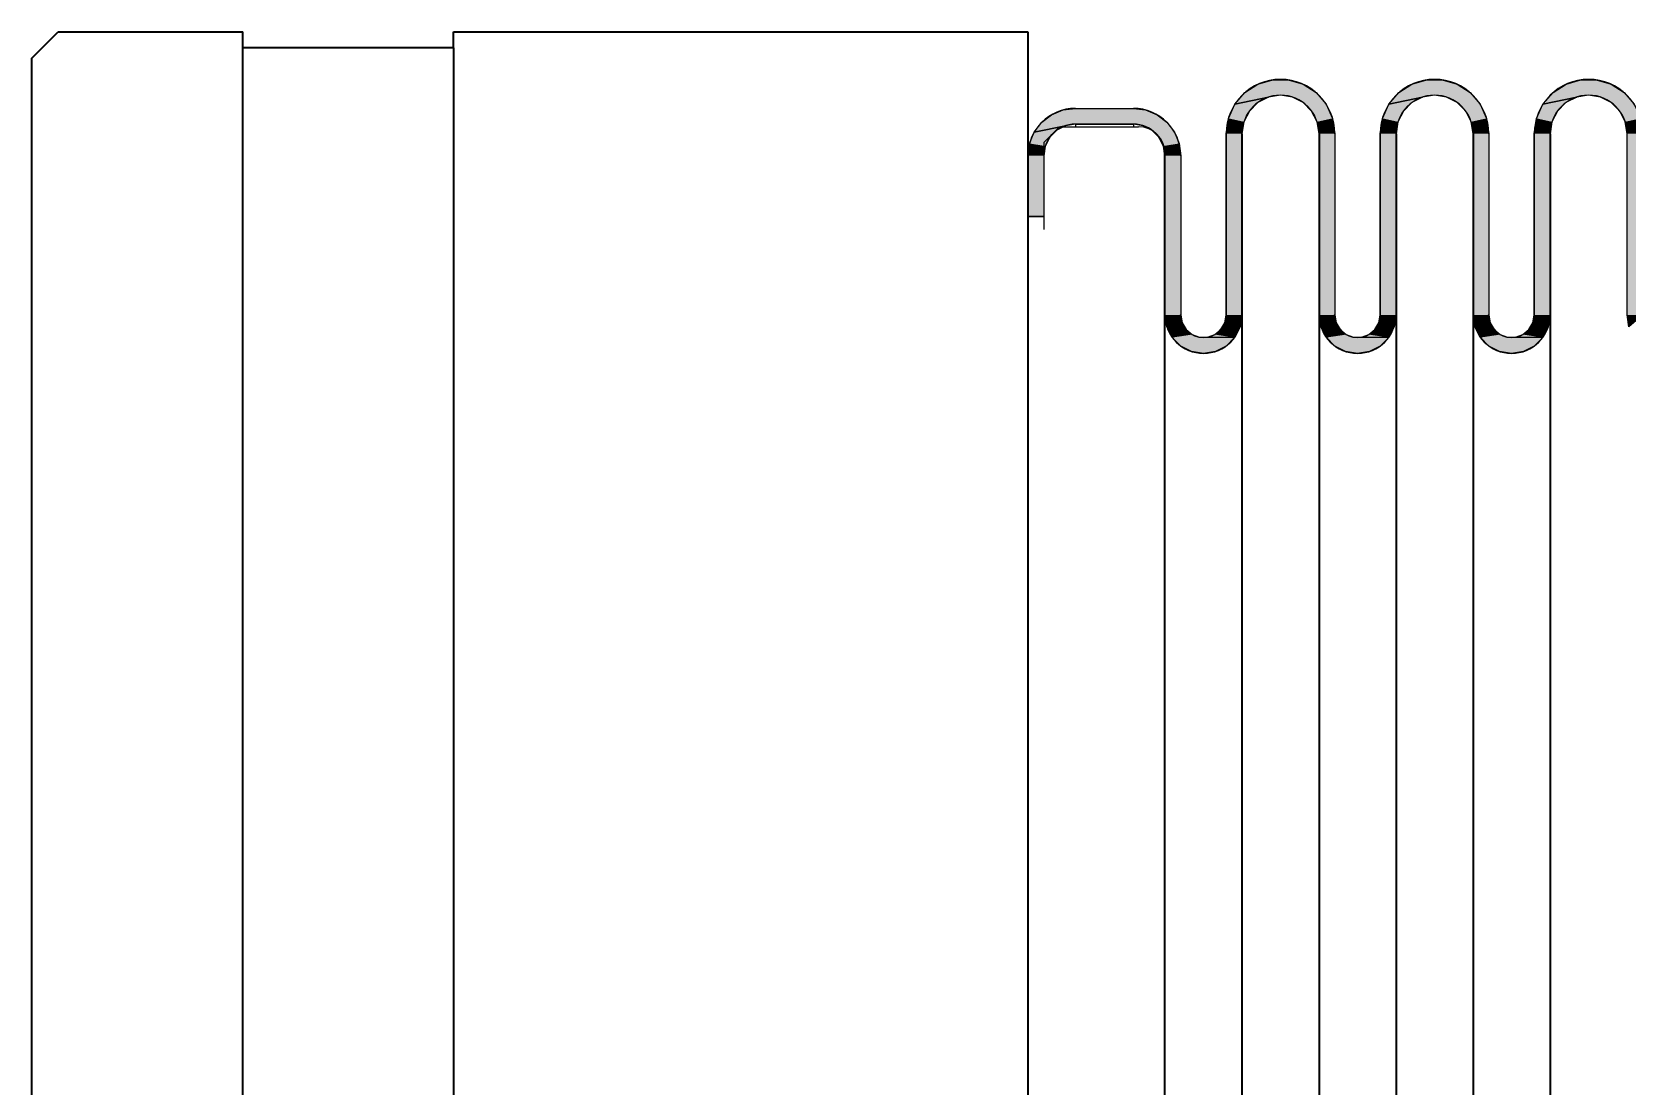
# Model space of a CAD drawing. Header units: millimetres. Extents: x -3183 to 3067, y 1033 to 2218.
# Drawn here: x 2175.6 to 2205.87, y 1246.47 to 1266.47 of the extents above; entities that cross this region are included whole.
import ezdxf

# ---------------------------------------------------------------- set-up
doc = ezdxf.new("R2010")
doc.units = ezdxf.units.MM
doc.layers.add('Kontury', color=7, linetype='Continuous', lineweight=35)

# ---------------------------------------------------------------- blocks, each defined once
blk = doc.blocks.new('*U66')
at = {"color": 2, "linetype": 'Continuous', "extrusion": (0, 0, -1)}
for points in [[(-117.36, 246.525), (-119.566, 246.208), (-116.866, 246.208)], [(-117.923, 246.69), (-119.072, 246.525), (-117.36, 246.525)], [(-119.072, 246.525), (-119.566, 246.208), (-117.36, 246.525)], [(-119.072, 246.525), (-117.923, 246.69), (-118.509, 246.69)], [(-116.866, 246.208), (-117.764, 246.04), (-116.482, 245.764)], [(-116.866, 246.208), (-118.216, 246.111), (-117.764, 246.04)], [(-119.566, 246.208), (-118.216, 246.111), (-116.866, 246.208)], [(-119.566, 246.208), (-118.668, 246.04), (-118.216, 246.111)], [(-119.566, 246.208), (-119.95, 245.764), (-118.668, 246.04)], [(-118.668, 246.04), (-119.95, 245.764), (-119.075, 245.832)], [(-119.075, 245.832), (-119.95, 245.764), (-119.398, 245.509)], [(-119.95, 245.764), (-120.194, 245.231), (-119.398, 245.509)], [(-119.398, 245.509), (-120.194, 245.231), (-119.606, 245.101)], [(-120.194, 245.231), (-120.277, 244.65), (-119.606, 245.101)], [(-119.606, 245.101), (-120.277, 244.65), (-119.677, 244.65)], [(-119.677, 244.65), (-120.277, 237.773), (-119.677, 237.773)], [(-120.277, 244.65), (-120.277, 237.773), (-119.677, 244.65)], [(-120.277, 237.773), (-119.749, 237.321), (-119.677, 237.773)]]:
    blk.add_solid(points, dxfattribs=at)
blk = doc.blocks.new('*U67')
at = {"color": 2, "linetype": 'Continuous', "extrusion": (0, 0, -1)}
for points in [[(-123.206, 246.525), (-125.412, 246.208), (-122.712, 246.208)], [(-123.769, 246.69), (-124.918, 246.525), (-123.206, 246.525)], [(-124.918, 246.525), (-125.412, 246.208), (-123.206, 246.525)], [(-124.918, 246.525), (-123.769, 246.69), (-124.355, 246.69)], [(-122.712, 246.208), (-123.61, 246.04), (-122.328, 245.764)], [(-122.712, 246.208), (-124.062, 246.111), (-123.61, 246.04)], [(-125.412, 246.208), (-124.062, 246.111), (-122.712, 246.208)], [(-125.412, 246.208), (-124.514, 246.04), (-124.062, 246.111)], [(-125.412, 246.208), (-125.796, 245.764), (-124.514, 246.04)], [(-124.514, 246.04), (-125.796, 245.764), (-124.921, 245.832)], [(-124.921, 245.832), (-125.796, 245.764), (-125.245, 245.509)], [(-125.796, 245.764), (-126.04, 245.231), (-125.245, 245.509)], [(-125.245, 245.509), (-126.04, 245.231), (-125.452, 245.101)], [(-126.04, 245.231), (-126.124, 244.65), (-125.452, 245.101)], [(-125.452, 245.101), (-126.124, 244.65), (-125.524, 244.65)], [(-125.524, 244.65), (-126.124, 237.773), (-125.524, 237.773)], [(-126.124, 244.65), (-126.124, 237.773), (-125.524, 244.65)], [(-126.124, 237.773), (-125.595, 237.321), (-125.524, 237.773)]]:
    blk.add_solid(points, dxfattribs=at)
blk = doc.blocks.new('*U68')
at = {"color": 2, "linetype": 'Continuous', "extrusion": (0, 0, -1)}
for points in [[(-129.052, 246.525), (-131.258, 246.208), (-128.558, 246.208)], [(-129.615, 246.69), (-130.765, 246.525), (-129.052, 246.525)], [(-130.765, 246.525), (-131.258, 246.208), (-129.052, 246.525)], [(-130.765, 246.525), (-129.615, 246.69), (-130.202, 246.69)], [(-128.558, 246.208), (-129.457, 246.04), (-128.174, 245.764)], [(-128.558, 246.208), (-129.908, 246.111), (-129.457, 246.04)], [(-131.258, 246.208), (-129.908, 246.111), (-128.558, 246.208)], [(-131.258, 246.208), (-130.36, 246.04), (-129.908, 246.111)], [(-131.258, 246.208), (-131.643, 245.764), (-130.36, 246.04)], [(-130.36, 246.04), (-131.643, 245.764), (-130.767, 245.832)], [(-130.767, 245.832), (-131.643, 245.764), (-131.091, 245.509)], [(-131.643, 245.764), (-131.886, 245.231), (-131.091, 245.509)], [(-131.091, 245.509), (-131.886, 245.231), (-131.298, 245.101)], [(-131.886, 245.231), (-131.97, 244.65), (-131.298, 245.101)], [(-131.298, 245.101), (-131.97, 244.65), (-131.37, 244.65)], [(-131.37, 244.65), (-131.97, 237.773), (-131.37, 237.773)], [(-131.97, 244.65), (-131.97, 237.773), (-131.37, 244.65)], [(-131.97, 237.773), (-131.441, 237.321), (-131.37, 237.773)]]:
    blk.add_solid(points, dxfattribs=at)
blk = doc.blocks.new('*U72')
at = {"color": 2, "linetype": 'Continuous', "extrusion": (0, 0, -1)}
for points in [[(-117.764, 246.04), (-117.357, 245.832), (-116.482, 245.764)], [(-117.357, 245.832), (-117.034, 245.509), (-116.482, 245.764)], [(-116.238, 245.231), (-116.826, 245.101), (-116.154, 244.65)], [(-116.482, 245.764), (-117.034, 245.509), (-116.238, 245.231)], [(-117.034, 245.509), (-116.826, 245.101), (-116.238, 245.231)], [(-116.826, 245.101), (-116.754, 244.65), (-116.154, 244.65)], [(-116.154, 244.65), (-116.754, 237.773), (-116.154, 237.773)], [(-116.754, 244.65), (-116.754, 237.773), (-116.154, 244.65)], [(-116.102, 237.478), (-116.683, 237.321), (-115.953, 237.219)], [(-116.683, 237.321), (-116.475, 236.914), (-115.953, 237.219)], [(-116.154, 237.773), (-116.683, 237.321), (-116.102, 237.478)], [(-116.754, 237.773), (-116.683, 237.321), (-116.154, 237.773)], [(-115.724, 237.027), (-116.475, 236.914), (-115.442, 236.924)], [(-115.953, 237.219), (-116.475, 236.914), (-115.724, 237.027)]]:
    blk.add_solid(points, dxfattribs=at)
blk = doc.blocks.new('*U73')
at = {"color": 2, "linetype": 'Continuous', "extrusion": (0, 0, -1)}
for points in [[(-123.61, 246.04), (-123.203, 245.832), (-122.328, 245.764)], [(-123.203, 245.832), (-122.88, 245.509), (-122.328, 245.764)], [(-122.084, 245.231), (-122.672, 245.101), (-122.001, 244.65)], [(-122.328, 245.764), (-122.88, 245.509), (-122.084, 245.231)], [(-122.88, 245.509), (-122.672, 245.101), (-122.084, 245.231)], [(-122.672, 245.101), (-122.601, 244.65), (-122.001, 244.65)], [(-122.001, 244.65), (-122.601, 237.773), (-122.001, 237.773)], [(-122.601, 244.65), (-122.601, 237.773), (-122.001, 244.65)], [(-121.949, 237.478), (-122.529, 237.321), (-121.799, 237.219)], [(-122.529, 237.321), (-122.321, 236.914), (-121.799, 237.219)], [(-122.001, 237.773), (-122.529, 237.321), (-121.949, 237.478)], [(-122.601, 237.773), (-122.529, 237.321), (-122.001, 237.773)], [(-121.57, 237.027), (-122.321, 236.914), (-121.289, 236.924)], [(-121.799, 237.219), (-122.321, 236.914), (-121.57, 237.027)]]:
    blk.add_solid(points, dxfattribs=at)
blk = doc.blocks.new('*U74')
at = {"color": 2, "linetype": 'Continuous', "extrusion": (0, 0, -1)}
for points in [[(-129.457, 246.04), (-129.049, 245.832), (-128.174, 245.764)], [(-129.049, 245.832), (-128.726, 245.509), (-128.174, 245.764)], [(-127.93, 245.231), (-128.518, 245.101), (-127.847, 244.65)], [(-128.174, 245.764), (-128.726, 245.509), (-127.93, 245.231)], [(-128.726, 245.509), (-128.518, 245.101), (-127.93, 245.231)], [(-128.518, 245.101), (-128.447, 244.65), (-127.847, 244.65)], [(-127.847, 244.65), (-128.447, 237.773), (-127.847, 237.773)], [(-128.447, 244.65), (-128.447, 237.773), (-127.847, 244.65)], [(-127.795, 237.478), (-128.375, 237.321), (-127.645, 237.219)], [(-128.375, 237.321), (-128.168, 236.914), (-127.645, 237.219)], [(-127.847, 237.773), (-128.375, 237.321), (-127.795, 237.478)], [(-128.447, 237.773), (-128.375, 237.321), (-127.847, 237.773)], [(-127.416, 237.027), (-128.168, 236.914), (-127.135, 236.924)], [(-127.645, 237.219), (-128.168, 236.914), (-127.416, 237.027)]]:
    blk.add_solid(points, dxfattribs=at)
blk = doc.blocks.new('*U78')
at = {"color": 2, "linetype": 'Continuous', "extrusion": (0, 0, -1)}
for points in [[(-109.531, 245.37), (-113.904, 245.084), (-109.159, 245.084)], [(-109.965, 245.55), (-113.531, 245.37), (-109.531, 245.37)], [(-113.531, 245.37), (-113.904, 245.084), (-109.531, 245.37)], [(-110.431, 245.611), (-113.097, 245.55), (-109.965, 245.55)], [(-113.097, 245.55), (-113.531, 245.37), (-109.965, 245.55)], [(-113.097, 245.55), (-110.431, 245.611), (-112.631, 245.611)], [(-109.159, 245.084), (-110.061, 244.953), (-108.872, 244.711)], [(-109.159, 245.084), (-110.431, 245.011), (-110.061, 244.953)], [(-113.904, 245.084), (-110.431, 245.011), (-109.159, 245.084)], [(-113.904, 245.084), (-112.631, 245.011), (-110.431, 245.011)], [(-113.904, 245.084), (-113.002, 244.953), (-112.631, 245.011)], [(-113.904, 245.084), (-114.19, 244.711), (-113.002, 244.953)], [(-113.002, 244.953), (-114.19, 244.711), (-113.337, 244.782)], [(-113.337, 244.782), (-114.19, 244.711), (-113.602, 244.517)], [(-114.19, 244.711), (-114.37, 244.277), (-113.602, 244.517)], [(-113.602, 244.517), (-114.37, 244.277), (-113.773, 244.182)], [(-114.37, 244.277), (-114.431, 243.811), (-113.773, 244.182)], [(-113.773, 244.182), (-114.431, 243.811), (-113.831, 243.811)], [(-113.831, 243.811), (-114.431, 237.773), (-113.831, 237.773)], [(-114.431, 243.811), (-114.431, 237.773), (-113.831, 243.811)], [(-114.431, 237.773), (-113.903, 237.321), (-113.831, 237.773)]]:
    blk.add_solid(points, dxfattribs=at)
blk = doc.blocks.new('*U80')
at = {"color": 2, "linetype": 'Continuous', "extrusion": (0, 0, -1)}
for points in [[(-108.872, 244.711), (-109.461, 244.517), (-108.693, 244.277)], [(-110.061, 244.953), (-109.726, 244.782), (-108.872, 244.711)], [(-109.726, 244.782), (-109.461, 244.517), (-108.872, 244.711)], [(-108.693, 244.277), (-109.29, 244.182), (-108.631, 243.811)], [(-109.29, 244.182), (-109.231, 243.811), (-108.631, 243.811)], [(-109.461, 244.517), (-109.29, 244.182), (-108.693, 244.277)], [(-108.631, 243.811), (-109.231, 241.511), (-108.631, 241.511)], [(-109.231, 243.811), (-109.231, 241.511), (-108.631, 243.811)]]:
    blk.add_solid(points, dxfattribs=at)
blk = doc.blocks.new('*U82')
at = {"color": 2, "linetype": 'Continuous', "extrusion": (0, 0, -1)}
for points in [[(-114.431, 237.773), (-114.483, 237.478), (-113.903, 237.321)], [(-114.483, 237.478), (-114.633, 237.219), (-113.903, 237.321)], [(-113.903, 237.321), (-114.633, 237.219), (-114.11, 236.914)]]:
    blk.add_solid(points, dxfattribs=at)
blk = doc.blocks.new('*U83')
at = {"color": 2, "linetype": 'Continuous', "extrusion": (0, 0, -1)}
for points in [[(-120.277, 237.773), (-120.329, 237.478), (-119.749, 237.321)], [(-120.329, 237.478), (-120.479, 237.219), (-119.749, 237.321)], [(-119.749, 237.321), (-120.479, 237.219), (-119.957, 236.914)]]:
    blk.add_solid(points, dxfattribs=at)
blk = doc.blocks.new('*U84')
at = {"color": 2, "linetype": 'Continuous', "extrusion": (0, 0, -1)}
for points in [[(-126.124, 237.773), (-126.176, 237.478), (-125.595, 237.321)], [(-126.176, 237.478), (-126.325, 237.219), (-125.595, 237.321)], [(-125.595, 237.321), (-126.325, 237.219), (-125.803, 236.914)]]:
    blk.add_solid(points, dxfattribs=at)
blk = doc.blocks.new('*U89')
at = {"color": 2, "linetype": 'Continuous', "extrusion": (0, 0, -1)}
for points in [[(-114.633, 237.219), (-114.862, 237.027), (-114.11, 236.914)], [(-114.862, 237.027), (-115.143, 236.924), (-114.11, 236.914)], [(-115.442, 236.924), (-116.475, 236.914), (-114.11, 236.914)], [(-114.11, 236.914), (-115.143, 236.924), (-115.442, 236.924)], [(-114.11, 236.914), (-116.152, 236.59), (-114.434, 236.59)], [(-116.475, 236.914), (-116.152, 236.59), (-114.11, 236.914)], [(-114.434, 236.59), (-115.745, 236.383), (-114.841, 236.383)], [(-116.152, 236.59), (-115.745, 236.383), (-114.434, 236.59)], [(-115.745, 236.383), (-115.293, 236.311), (-114.841, 236.383)]]:
    blk.add_solid(points, dxfattribs=at)
blk = doc.blocks.new('*U90')
at = {"color": 2, "linetype": 'Continuous', "extrusion": (0, 0, -1)}
for points in [[(-120.479, 237.219), (-120.708, 237.027), (-119.957, 236.914)], [(-120.708, 237.027), (-120.989, 236.924), (-119.957, 236.914)], [(-121.289, 236.924), (-122.321, 236.914), (-119.957, 236.914)], [(-119.957, 236.914), (-120.989, 236.924), (-121.289, 236.924)], [(-119.957, 236.914), (-121.998, 236.59), (-120.28, 236.59)], [(-122.321, 236.914), (-121.998, 236.59), (-119.957, 236.914)], [(-120.28, 236.59), (-121.591, 236.383), (-120.687, 236.383)], [(-121.998, 236.59), (-121.591, 236.383), (-120.28, 236.59)], [(-121.591, 236.383), (-121.139, 236.311), (-120.687, 236.383)]]:
    blk.add_solid(points, dxfattribs=at)
blk = doc.blocks.new('*U91')
at = {"color": 2, "linetype": 'Continuous', "extrusion": (0, 0, -1)}
for points in [[(-126.325, 237.219), (-126.554, 237.027), (-125.803, 236.914)], [(-126.554, 237.027), (-126.836, 236.924), (-125.803, 236.914)], [(-127.135, 236.924), (-128.168, 236.914), (-125.803, 236.914)], [(-125.803, 236.914), (-126.836, 236.924), (-127.135, 236.924)], [(-125.803, 236.914), (-127.844, 236.59), (-126.126, 236.59)], [(-128.168, 236.914), (-127.844, 236.59), (-125.803, 236.914)], [(-126.126, 236.59), (-127.437, 236.383), (-126.534, 236.383)], [(-127.844, 236.59), (-127.437, 236.383), (-126.126, 236.59)], [(-127.437, 236.383), (-126.985, 236.311), (-126.534, 236.383)]]:
    blk.add_solid(points, dxfattribs=at)

msp = doc.modelspace()

# ---------------------------------------------------------------- linework, layer by layer
at = {"color": 2, "linetype": 'Continuous'}
for p, q in [((2195.1699, 1264.98886), (2195.40284, 1265.01953)), ((2199.06932, 1265.23376), (2198.86561, 1265.12996)), ((2201.9924, 1265.23376), (2201.78869, 1265.12996)), ((2204.91548, 1265.23376), (2204.71176, 1265.12996)), ((2195.21743, 1264.69016), (2195.05017, 1264.60494)), ((2197.40284, 1261.1003), (2197.42881, 1260.95296)), ((2200.32591, 1261.1003), (2200.35189, 1260.95296)), ((2203.24899, 1261.1003), (2203.27497, 1260.95296))]:
    msp.add_line(p, q, dxfattribs=at)
at = {"color": 7, "linetype": 'Continuous'}
for p, q in [((2195.40284, 1265.01953), (2196.50284, 1265.01953)), ((2194.80284, 1264.36953), (2195.10284, 1264.66953)), ((2195.10284, 1264.66953), (2196.60284, 1264.66953)), ((2195.40284, 1264.71953), (2195.40284, 1264.66953)), ((2195.40284, 1264.71953), (2196.50284, 1264.71953)), ((2196.50284, 1264.71953), (2196.50284, 1264.66953)), ((2194.80284, 1264.36953), (2194.80284, 1262.71953)), ((2198.26437, 1264.53876), (2198.26437, 1261.1003)), ((2200.32591, 1264.53876), (2200.32591, 1261.1003)), ((2201.18745, 1264.53876), (2201.18745, 1261.1003)), ((2203.24899, 1264.53876), (2203.24899, 1261.1003)), ((2204.11053, 1264.53876), (2204.11053, 1261.1003)), ((2194.50284, 1264.11953), (2194.50284, 1262.71953)), ((2197.40284, 1264.11953), (2197.40284, 1261.1003)), ((2194.50284, 1262.96953), (2194.80284, 1262.96953))]:
    msp.add_line(p, q, dxfattribs=at)
at = {"color": 2, "linetype": 'Continuous'}
for points in [[(2198.86695, 1265.47638), (2199.14845, 1265.55903), (2199.44184, 1265.55903), (2199.72334, 1265.47638), (2199.97015, 1265.31776), (2200.16228, 1265.09603), (2200.28416, 1264.82916), (2200.32591, 1264.53876), (2200.32591, 1261.1003), (2200.06168, 1260.87448), (2200.02591, 1261.1003), (2200.02591, 1264.53876), (2199.99015, 1264.76458), (2199.88635, 1264.96829), (2199.72468, 1265.12996), (2199.52096, 1265.23376), (2199.29514, 1265.26953), (2199.06932, 1265.23376), (2198.42801, 1265.09603), (2198.62013, 1265.31776), (2198.86695, 1265.47638)], [(2198.86695, 1265.47638), (2199.14845, 1265.55903), (2199.44184, 1265.55903), (2199.72334, 1265.47638), (2199.97015, 1265.31776), (2200.16228, 1265.09603), (2200.28416, 1264.82916), (2200.32591, 1264.53876)], [(2201.79002, 1265.47638), (2202.07153, 1265.55903), (2202.36491, 1265.55903), (2202.64642, 1265.47638), (2202.89323, 1265.31776), (2203.08536, 1265.09603), (2203.20724, 1264.82916), (2203.24899, 1264.53876), (2203.24899, 1261.1003), (2202.98476, 1260.87448), (2202.94899, 1261.1003), (2202.94899, 1264.53876), (2202.91322, 1264.76458), (2202.80943, 1264.96829), (2202.64776, 1265.12996), (2202.44404, 1265.23376), (2202.21822, 1265.26953), (2201.9924, 1265.23376), (2201.35108, 1265.09603), (2201.54321, 1265.31776), (2201.79002, 1265.47638)], [(2201.79002, 1265.47638), (2202.07153, 1265.55903), (2202.36491, 1265.55903), (2202.64642, 1265.47638), (2202.89323, 1265.31776), (2203.08536, 1265.09603), (2203.20724, 1264.82916), (2203.24899, 1264.53876)], [(2204.7131, 1265.47638), (2204.9946, 1265.55903), (2205.28799, 1265.55903), (2205.56949, 1265.47638), (2205.81631, 1265.31776), (2206.00844, 1265.09603), (2206.13031, 1264.82916), (2206.17207, 1264.53876), (2206.17207, 1261.1003), (2205.90783, 1260.87448), (2205.87207, 1261.1003), (2205.87207, 1264.53876), (2205.8363, 1264.76458), (2205.7325, 1264.96829), (2205.57083, 1265.12996), (2205.36712, 1265.23376), (2205.1413, 1265.26953), (2204.91548, 1265.23376), (2204.27416, 1265.09603), (2204.46629, 1265.31776), (2204.7131, 1265.47638)], [(2204.7131, 1265.47638), (2204.9946, 1265.55903), (2205.28799, 1265.55903), (2205.56949, 1265.47638), (2205.81631, 1265.31776), (2206.00844, 1265.09603), (2206.13031, 1264.82916), (2206.17207, 1264.53876)], [(2200.02591, 1264.53876), (2199.99015, 1264.76458), (2199.88635, 1264.96829), (2199.72468, 1265.12996), (2199.52096, 1265.23376), (2199.29514, 1265.26953), (2199.06932, 1265.23376), (2198.42801, 1265.09603), (2198.62013, 1265.31776), (2198.86695, 1265.47638)], [(2202.94899, 1264.53876), (2202.91322, 1264.76458), (2202.80943, 1264.96829), (2202.64776, 1265.12996), (2202.44404, 1265.23376), (2202.21822, 1265.26953), (2201.9924, 1265.23376), (2201.35108, 1265.09603), (2201.54321, 1265.31776), (2201.79002, 1265.47638)], [(2205.87207, 1264.53876), (2205.8363, 1264.76458), (2205.7325, 1264.96829), (2205.57083, 1265.12996), (2205.36712, 1265.23376), (2205.1413, 1265.26953), (2204.91548, 1265.23376), (2204.27416, 1265.09603), (2204.46629, 1265.31776), (2204.7131, 1265.47638)], [(2195.1699, 1264.98886), (2195.40284, 1265.01953), (2196.50284, 1265.01953), (2196.73577, 1264.98886), (2196.95284, 1264.89895), (2197.13923, 1264.75592), (2197.28226, 1264.56953), (2197.37217, 1264.35246), (2197.40284, 1264.11953), (2197.40284, 1261.1003), (2197.1386, 1260.87448), (2197.10284, 1261.1003), (2197.10284, 1264.11953), (2197.07347, 1264.30494), (2196.98825, 1264.4722), (2196.85551, 1264.60494), (2196.68825, 1264.69016), (2196.50284, 1264.71953), (2195.40284, 1264.71953), (2195.21743, 1264.69016), (2194.62341, 1264.56953), (2194.76644, 1264.75592), (2194.95284, 1264.89895), (2195.1699, 1264.98886)], [(2195.40284, 1264.71953), (2195.21743, 1264.69016), (2194.62341, 1264.56953), (2194.76644, 1264.75592), (2194.95284, 1264.89895), (2195.1699, 1264.98886)], [(2196.50284, 1265.01953), (2196.73577, 1264.98886), (2196.95284, 1264.89895), (2197.13923, 1264.75592), (2197.28226, 1264.56953), (2197.37217, 1264.35246), (2197.40284, 1264.11953)], [(2198.86561, 1265.12996), (2198.70394, 1264.96829), (2198.60014, 1264.76458), (2198.56437, 1264.53876), (2198.56437, 1261.1003), (2198.52861, 1260.87448), (2198.42481, 1260.67076), (2197.90841, 1260.67607), (2198.04899, 1260.72724), (2198.16359, 1260.8234), (2198.2384, 1260.95296), (2198.26437, 1261.1003), (2198.26437, 1264.53876), (2198.30613, 1264.82916), (2198.42801, 1265.09603), (2199.06932, 1265.23376), (2198.86561, 1265.12996)], [(2198.26437, 1264.53876), (2198.30613, 1264.82916), (2198.42801, 1265.09603)], [(2198.86561, 1265.12996), (2198.70394, 1264.96829), (2198.60014, 1264.76458), (2198.56437, 1264.53876)], [(2201.78869, 1265.12996), (2201.62702, 1264.96829), (2201.52322, 1264.76458), (2201.48745, 1264.53876), (2201.48745, 1261.1003), (2201.45169, 1260.87448), (2201.34789, 1260.67076), (2200.83148, 1260.67607), (2200.97207, 1260.72724), (2201.08667, 1260.8234), (2201.16147, 1260.95296), (2201.18745, 1261.1003), (2201.18745, 1264.53876), (2201.22921, 1264.82916), (2201.35108, 1265.09603), (2201.9924, 1265.23376), (2201.78869, 1265.12996)], [(2201.18745, 1264.53876), (2201.22921, 1264.82916), (2201.35108, 1265.09603)], [(2201.78869, 1265.12996), (2201.62702, 1264.96829), (2201.52322, 1264.76458), (2201.48745, 1264.53876)], [(2204.71176, 1265.12996), (2204.55009, 1264.96829), (2204.44629, 1264.76458), (2204.41053, 1264.53876), (2204.41053, 1261.1003), (2204.37476, 1260.87448), (2204.27096, 1260.67076), (2203.75456, 1260.67607), (2203.89514, 1260.72724), (2204.00975, 1260.8234), (2204.08455, 1260.95296), (2204.11053, 1261.1003), (2204.11053, 1264.53876), (2204.15228, 1264.82916), (2204.27416, 1265.09603), (2204.91548, 1265.23376), (2204.71176, 1265.12996)], [(2204.11053, 1264.53876), (2204.15228, 1264.82916), (2204.27416, 1265.09603)], [(2204.71176, 1265.12996), (2204.55009, 1264.96829), (2204.44629, 1264.76458), (2204.41053, 1264.53876)], [(2195.05017, 1264.60494), (2194.91743, 1264.4722), (2194.8322, 1264.30494), (2194.80284, 1264.11953), (2194.80284, 1262.96953), (2194.50284, 1262.96953), (2194.50284, 1264.11953), (2194.5335, 1264.35246), (2194.62341, 1264.56953), (2195.21743, 1264.69016), (2195.05017, 1264.60494)], [(2197.10284, 1264.11953), (2197.07347, 1264.30494), (2196.98825, 1264.4722), (2196.85551, 1264.60494), (2196.68825, 1264.69016), (2196.50284, 1264.71953)], [(2194.50284, 1264.11953), (2194.5335, 1264.35246), (2194.62341, 1264.56953)], [(2195.05017, 1264.60494), (2194.91743, 1264.4722), (2194.8322, 1264.30494), (2194.80284, 1264.11953)], [(2197.40284, 1261.1003), (2197.1386, 1260.87448), (2197.10284, 1261.1003)], [(2197.42881, 1260.95296), (2197.50362, 1260.8234), (2197.2424, 1260.67076), (2197.1386, 1260.87448), (2197.40284, 1261.1003), (2197.42881, 1260.95296)], [(2198.56437, 1261.1003), (2198.52861, 1260.87448), (2198.42481, 1260.67076), (2197.90841, 1260.67607), (2198.04899, 1260.72724), (2198.16359, 1260.8234), (2198.2384, 1260.95296), (2198.26437, 1261.1003)], [(2200.32591, 1261.1003), (2200.06168, 1260.87448), (2200.02591, 1261.1003)], [(2200.35189, 1260.95296), (2200.42669, 1260.8234), (2200.16548, 1260.67076), (2200.06168, 1260.87448), (2200.32591, 1261.1003), (2200.35189, 1260.95296)], [(2201.48745, 1261.1003), (2201.45169, 1260.87448), (2201.34789, 1260.67076), (2200.83148, 1260.67607), (2200.97207, 1260.72724), (2201.08667, 1260.8234), (2201.16147, 1260.95296), (2201.18745, 1261.1003)], [(2203.24899, 1261.1003), (2202.98476, 1260.87448), (2202.94899, 1261.1003)], [(2203.27497, 1260.95296), (2203.34977, 1260.8234), (2203.08855, 1260.67076), (2202.98476, 1260.87448), (2203.24899, 1261.1003), (2203.27497, 1260.95296)], [(2204.41053, 1261.1003), (2204.37476, 1260.87448), (2204.27096, 1260.67076), (2203.75456, 1260.67607), (2203.89514, 1260.72724), (2204.00975, 1260.8234), (2204.08455, 1260.95296), (2204.11053, 1261.1003)], [(2197.42881, 1260.95296), (2197.50362, 1260.8234), (2197.2424, 1260.67076), (2197.1386, 1260.87448)], [(2197.90841, 1260.67607), (2198.42481, 1260.67076), (2198.26314, 1260.50909), (2198.05943, 1260.40529), (2197.83361, 1260.36953), (2197.60779, 1260.40529), (2197.40407, 1260.50909), (2197.2424, 1260.67076), (2197.50362, 1260.8234), (2197.61822, 1260.72724), (2197.7588, 1260.67607), (2197.90841, 1260.67607)], [(2197.50362, 1260.8234), (2197.61822, 1260.72724), (2197.7588, 1260.67607), (2197.90841, 1260.67607)], [(2200.35189, 1260.95296), (2200.42669, 1260.8234), (2200.16548, 1260.67076), (2200.06168, 1260.87448)], [(2200.83148, 1260.67607), (2201.34789, 1260.67076), (2201.18622, 1260.50909), (2200.9825, 1260.40529), (2200.75668, 1260.36953), (2200.53086, 1260.40529), (2200.32715, 1260.50909), (2200.16548, 1260.67076), (2200.42669, 1260.8234), (2200.5413, 1260.72724), (2200.68188, 1260.67607), (2200.83148, 1260.67607)], [(2200.42669, 1260.8234), (2200.5413, 1260.72724), (2200.68188, 1260.67607), (2200.83148, 1260.67607)], [(2203.27497, 1260.95296), (2203.34977, 1260.8234), (2203.08855, 1260.67076), (2202.98476, 1260.87448)], [(2203.75456, 1260.67607), (2204.27096, 1260.67076), (2204.10929, 1260.50909), (2203.90558, 1260.40529), (2203.67976, 1260.36953), (2203.45394, 1260.40529), (2203.25022, 1260.50909), (2203.08855, 1260.67076), (2203.34977, 1260.8234), (2203.46437, 1260.72724), (2203.60496, 1260.67607), (2203.75456, 1260.67607)], [(2203.34977, 1260.8234), (2203.46437, 1260.72724), (2203.60496, 1260.67607), (2203.75456, 1260.67607)], [(2198.42481, 1260.67076), (2198.26314, 1260.50909), (2198.05943, 1260.40529), (2197.83361, 1260.36953), (2197.60779, 1260.40529), (2197.40407, 1260.50909), (2197.2424, 1260.67076)], [(2201.34789, 1260.67076), (2201.18622, 1260.50909), (2200.9825, 1260.40529), (2200.75668, 1260.36953), (2200.53086, 1260.40529), (2200.32715, 1260.50909), (2200.16548, 1260.67076)], [(2204.27096, 1260.67076), (2204.10929, 1260.50909), (2203.90558, 1260.40529), (2203.67976, 1260.36953), (2203.45394, 1260.40529), (2203.25022, 1260.50909), (2203.08855, 1260.67076)]]:
    msp.add_lwpolyline(points, dxfattribs=at)
at = {"color": 7, "linetype": 'Continuous'}
for centre, radius, start, end in [((2199.29514, 1264.53876), 1.03077, 0, 180), ((2202.21822, 1264.53876), 1.03077, 0, 180), ((2205.1413, 1264.53876), 1.03077, 0, 180), ((2199.29514, 1264.53876), 0.73077, 0, 180), ((2202.21822, 1264.53876), 0.73077, 0, 180), ((2205.1413, 1264.53876), 0.73077, 0, 180), ((2195.40284, 1264.11953), 0.9, 90, 180), ((2196.50284, 1264.11953), 0.9, 0, 90), ((2195.40284, 1264.11953), 0.6, 90, 180), ((2196.50284, 1264.11953), 0.6, 0, 90), ((2196.60284, 1264.16953), 0.5, 0, 90), ((2197.83361, 1261.1003), 0.73077, 180, 0), ((2197.83361, 1261.1003), 0.43077, 180, 0), ((2200.75668, 1261.1003), 0.73077, 180, 0), ((2200.75668, 1261.1003), 0.43077, 180, 0), ((2203.67976, 1261.1003), 0.73077, 180, 0), ((2203.67976, 1261.1003), 0.43077, 180, 0)]:
    msp.add_arc(centre, radius, start, end, dxfattribs=at)
at = {"layer": 'Kontury', "color": 7, "linetype": 'Continuous'}
for p, q in [((2175.60284, 1265.96953), (2176.10284, 1266.46953)), ((2176.10284, 1266.46953), (2179.60284, 1266.46953)), ((2179.60284, 1266.16953), (2179.60284, 1266.46953)), ((2183.60284, 1266.16953), (2183.60284, 1266.46953)), ((2183.60284, 1266.46953), (2188.50284, 1266.46953)), ((2190.10284, 1266.46953), (2192.25284, 1266.46953)), ((2183.60284, 1266.16953), (2179.60284, 1266.16953)), ((2175.60284, 1226.98594), (2175.60284, 1265.96953)), ((2198.56437, 1264.53876), (2198.56437, 1228.4003)), ((2200.02591, 1264.53876), (2200.02591, 1228.4003)), ((2201.48745, 1264.53876), (2201.48745, 1228.4003)), ((2202.94899, 1264.53876), (2202.94899, 1228.4003)), ((2204.41053, 1264.53876), (2204.41053, 1228.4003)), ((2197.10284, 1228.76953), (2197.10284, 1264.16953))]:
    msp.add_line(p, q, dxfattribs=at)
at = {"layer": 'Kontury'}
for p, q in [((2188.50284, 1266.46953), (2190.10284, 1266.46953)), ((2192.25284, 1266.46953), (2194.50284, 1266.46953)), ((2194.50284, 1266.46953), (2194.50284, 1262.71953)), ((2179.60284, 1233.85698), (2179.60284, 1266.16953)), ((2183.60284, 1266.16953), (2183.60284, 1233.85698)), ((2194.50284, 1262.71953), (2194.50284, 1230.21953))]:
    msp.add_line(p, q, dxfattribs=at)

# ---------------------------------------------------------------- block references
at = {"color": 2, "linetype": 'Continuous', "xscale": 0.5, "yscale": 0.5, "zscale": 0.5}
for name in ['*U66', '*U67', '*U68', '*U78', '*U72', '*U73', '*U74', '*U80', '*U82', '*U83', '*U84', '*U89', '*U90', '*U91']:
    msp.add_blockref(name, (2140.18717, 1142.21388), dxfattribs=at)

doc.saveas('drawing.dxf')
